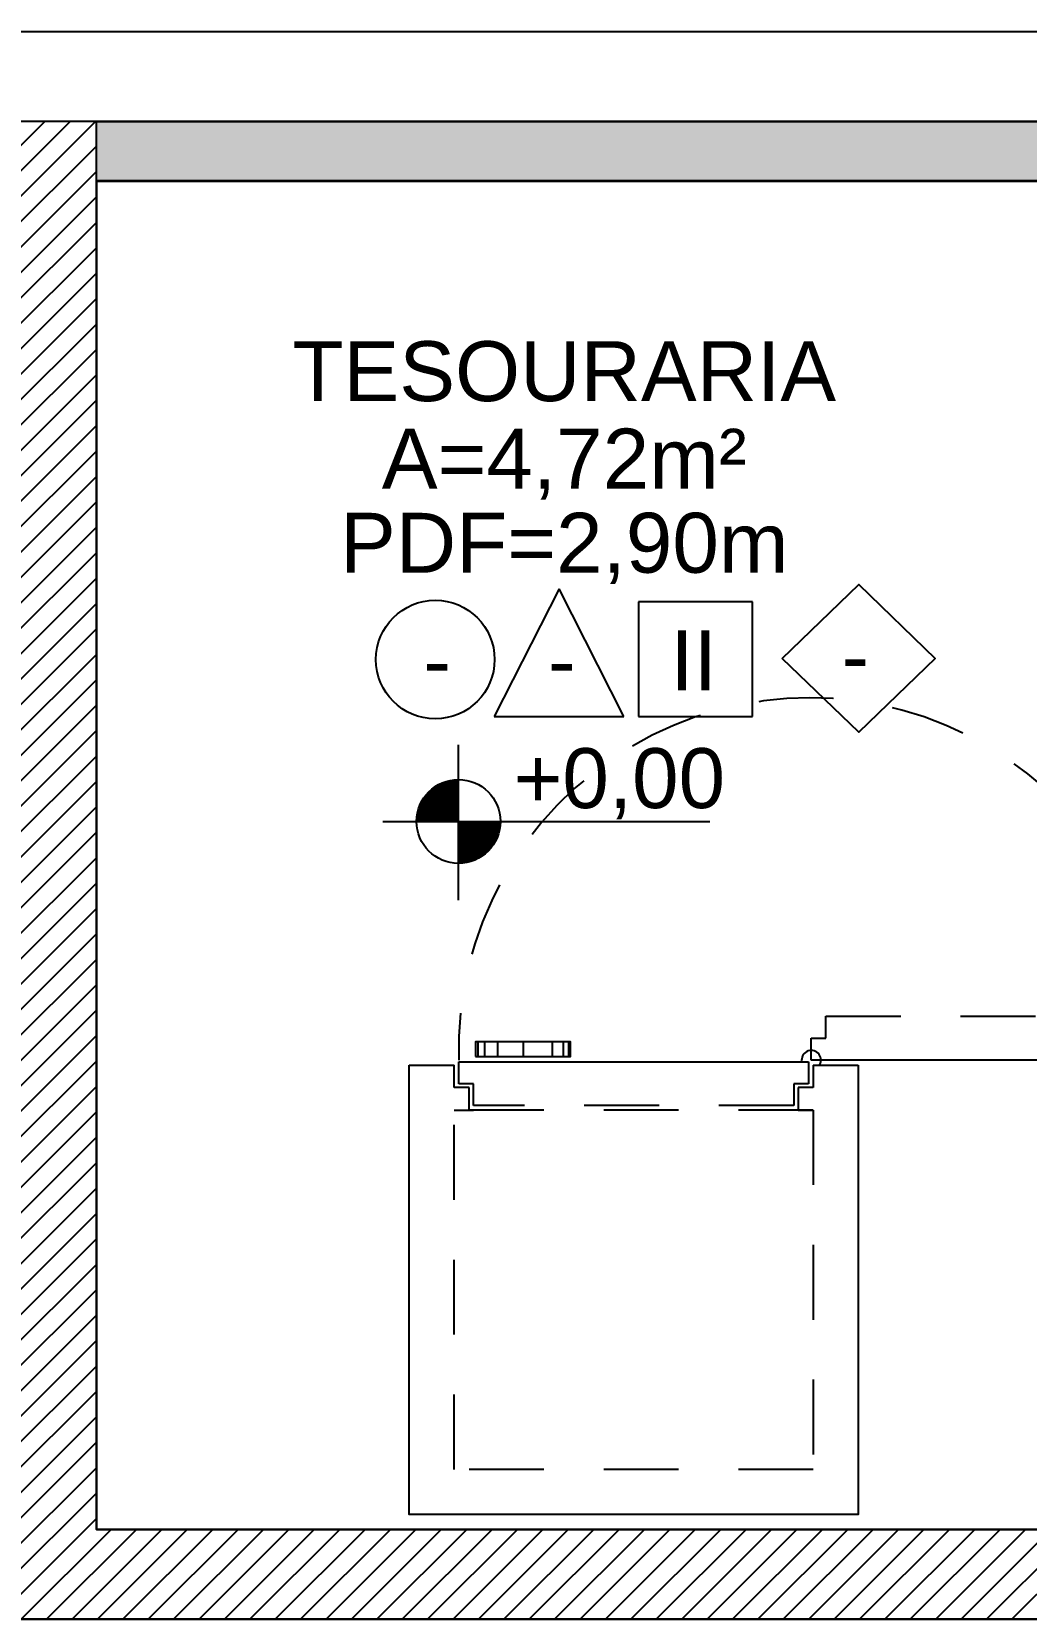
# Model space of a CAD drawing. Extents: x 100 to 738, y -85 to 470.
# Drawn here: x 629.01 to 630.671, y 464.037 to 466.687 of the extents above; entities that cross this region are included whole.
import ezdxf
from ezdxf.enums import TextEntityAlignment as Align

# ---------------------------------------------------------------- set-up
doc = ezdxf.new("R2010")
doc.units = 0
doc.linetypes.add('HIDDEN2', pattern=[0.1875, 0.125, -0.0625])
doc.layers.get('0').update_dxf_attribs({"linetype": 'CONTINUOUS'})
for name, color, linetype in [('A104', 4, 'CONTINUOUS'), ('A1MOB', 2, 'CONTINUOUS'), ('ARQ-ALV', 6, 'CONTINUOUS'), ('ARQ-CON', 10, 'CONTINUOUS'), ('ARQ-GES', 4, 'CONTINUOUS'), ('ARQ-PIS', 1, 'CONTINUOUS'), ('GRF-ACAB', 2, 'CONTINUOUS'), ('GRF-HTC', 253, 'CONTINUOUS'), ('GRF-SMB', 2, 'CONTINUOUS')]:
    doc.layers.add(name, color=color, linetype=linetype)
doc.styles.add('ARIAL', font='arial.ttf', dxfattribs={"height": 0.1})
doc.styles.add('Arial_1', font='arial.ttf', dxfattribs={"height": 0.075})

# ---------------------------------------------------------------- blocks, each defined once
blk = doc.blocks.new('BASE ARQ')
at = {"layer": 'ARQ-CON'}
h = blk.add_hatch(dxfattribs=at)
h.set_pattern_fill('_USER', color=256, scale=0.03, angle=45, pattern_type=0)
h.set_pattern_definition([(45, (610.08221, 498.15933), (-0.0212132034, 0.0212132034), [])])
h.paths.add_polyline_path([(738.7, 488.451), (738.7, 485.951), (741.0996, 485.9508), (741.0996, 487.3127), (740.9496, 487.3127), (740.9496, 486.101), (738.85, 486.101), (738.85, 488.451)])
at = {"layer": 'GRF-HTC'}
h = blk.add_hatch(color=41, dxfattribs=at)
h.dxf.hatch_style = 1
h.paths.add_polyline_path([(738.85, 488.451), (740.9496, 488.451), (740.9496, 488.351), (738.85, 488.351)])
at = {"layer": 'A104'}
blk.add_line((738.85, 487.531), (738.85, 488.451), dxfattribs=at)
at = {"layer": 'ARQ-ALV'}
for p, q in [((741.5464, 488.601), (737.655, 488.601)), ((741.5464, 488.451), (737.655, 488.451))]:
    blk.add_line(p, q, dxfattribs=at)
blk.add_lwpolyline([(738.7, 488.451), (738.7, 485.951), (741.0996, 485.9508), (741.0996, 487.3127), (740.9496, 487.3127), (740.9496, 486.101), (738.85, 486.101), (738.85, 488.451), (738.7, 488.451)], dxfattribs=at)
at = {"layer": 'ARQ-GES'}
blk.add_lwpolyline([(738.85, 488.451), (740.9496, 488.451), (740.9496, 488.351), (738.85, 488.351)], close=True, dxfattribs=at)
blk = doc.blocks.new('POTA COFRE1')
for p, q in [((22.2461, 18.9821), (22.2461, 18.9576)), ((22.2575, 18.9821), (22.2575, 18.9576)), ((22.279, 18.9821), (22.279, 18.9576)), ((22.3216, 18.9821), (22.3216, 18.9576)), ((22.3701, 18.9821), (22.3701, 18.9576)), ((22.3889, 18.9821), (22.3889, 18.9576)), ((22.3976, 18.9821), (22.3976, 18.9576)), ((22.2145, 18.9489), (22.7982, 18.9489))]:
    blk.add_line(p, q)
at = {"linetype": 'HIDDEN2'}
for p, q in [((22.2145, 18.9123), (22.2145, 18.9489)), ((22.7982, 18.9489), (22.7982, 18.9123)), ((22.2389, 18.9123), (22.2145, 18.9123)), ((22.2389, 18.8758), (22.2389, 18.9123)), ((22.7982, 18.9123), (22.7739, 18.9123)), ((22.7739, 18.9123), (22.7739, 18.8758)), ((22.7739, 18.8758), (22.2389, 18.8758))]:
    blk.add_line(p, q, dxfattribs=at)
blk.add_lwpolyline([(22.2422, 18.9576), (22.4011, 18.9576), (22.4011, 18.9821), (22.2422, 18.9821)], close=True)
blk = doc.blocks.new('COFRE1')
for p, q in [((22.1314, 18.9435), (22.2064, 18.9435)), ((22.8064, 18.9435), (22.8814, 18.9435))]:
    blk.add_line(p, q)
at = {"linetype": 'HIDDEN2'}
for p, q in [((22.2064, 18.906), (22.2064, 18.9435)), ((22.8064, 18.9435), (22.8064, 18.906)), ((22.2314, 18.906), (22.2064, 18.906)), ((22.2314, 18.8685), (22.2314, 18.906)), ((22.8064, 18.906), (22.7814, 18.906)), ((22.7814, 18.906), (22.7814, 18.8685)), ((22.2064, 18.8685), (22.2389, 18.8685)), ((22.2064, 18.2685), (22.2064, 18.8685)), ((22.8064, 18.8685), (22.2314, 18.8685)), ((22.7814, 18.8685), (22.8064, 18.8685)), ((22.8064, 18.8685), (22.8064, 18.2685)), ((22.8064, 18.2685), (22.2064, 18.2685))]:
    blk.add_line(p, q, dxfattribs=at)
blk.add_lwpolyline([(22.8814, 18.9435), (22.8814, 18.1935), (22.1314, 18.1935), (22.1314, 18.9435)])
at = {"color": 252, "linetype": 'HIDDEN2'}
blk.add_arc((22.8007, 18.97), 0.5865, 358.2137, 181.7863, dxfattribs=at)
blk.add_arc((22.8031, 18.9518), 0.0162, 332.5436, 190.8604)
at = {"rotation": 180.000000000089}
blk.add_blockref('POTA COFRE1', (45.6013, 37.9007), dxfattribs=at)
blk.add_blockref('POTA COFRE1', (0, 0))
blk = doc.blocks.new('MOB')
at = {"layer": 'A1MOB'}
blk.add_blockref('COFRE1', (717.2408, 467.9325), dxfattribs=at)
blk = doc.blocks.new('SIMB-RODAPE')
at = {"ltscale": 0.5}
blk.add_lwpolyline([(-0.1295, 0), (0, 0.125), (0.1295, 0), (0, -0.125), (-0.1295, 0)], dxfattribs=at)
at = {"style": 'ARIAL'}
blk.add_attdef('-', text='', height=0.1, dxfattribs=at).set_placement((-0.0056, 0.0042), align=Align.MIDDLE_CENTER)
blk = doc.blocks.new('1235-1022-BB-AG_PCA_RELOGIO_E_EMP-TAG-MAT-LAYOUT-PROP-TERREO$0$Cota de Nível')
at = {"layer": 'GRF-SMB', "color": 1}
for p, q in [((12.2231, -0.8908), (12.2231, -0.6606)), ((12.1106, -0.774), (12.5965, -0.774))]:
    blk.add_line(p, q, dxfattribs=at)
at = {"layer": 'GRF-SMB', "color": 1, "const_width": 0.0622}
for points in [[(12.2231, -0.7429, 0.414214), (12.192, -0.774)], [(12.2231, -0.8051, 0.414214), (12.2542, -0.774)]]:
    blk.add_lwpolyline(points, format="xyb", dxfattribs=at)
at = {"layer": 'GRF-SMB', "color": 1}
blk.add_circle((12.2231, -0.774), 0.0622, dxfattribs=at)
blk = doc.blocks.new('1235-1022-BB-AG_PCA_RELOGIO_E_EMP-TAG-MAT-LAYOUT-PROP-TERREO$0$FOX_AMBIENTE_NO_ EXISTENTE0')
at = {"color": 1}
for p, q in [((0.000125, -0.001612), (-0.001798, -0.005386)), ((0.002037, -0.005386), (0.000125, -0.001612)), ((0.005855, -0.001999), (0.00247, -0.001999)), ((0.00247, -0.001999), (0.00247, -0.005386)), ((0.005855, -0.005386), (0.005855, -0.001999)), ((-0.001798, -0.005386), (0.002037, -0.005386)), ((0.00247, -0.005386), (0.005855, -0.005386))]:
    blk.add_line(p, q, dxfattribs=at)
blk.add_circle((-0.003546, -0.003704), 0.001756, dxfattribs=at)
blk = doc.blocks.new('Tag_Ambiente')
at = {"xscale": 1.125, "yscale": 1.125, "zscale": 1.125}
blk.add_blockref('1235-1022-BB-AG_PCA_RELOGIO_E_EMP-TAG-MAT-LAYOUT-PROP-TERREO$0$Cota de Nível', (-13.539, 0.8708), dxfattribs=at)
at = {"layer": 'GRF-ACAB', "color": 1, "xscale": 56.38359374999997, "yscale": 56.38359374999997, "zscale": 56.38359374999997}
blk.add_blockref('1235-1022-BB-AG_PCA_RELOGIO_E_EMP-TAG-MAT-LAYOUT-PROP-TERREO$0$FOX_AMBIENTE_NO_ EXISTENTE0', (0.3732, 0.4791), dxfattribs=at)
at = {"color": 3, "style": 'Arial_1'}
for tag, p in [('AMBIENTE', (0.3887, 0.7016)), ('X', (0.1766, 0.2188)), ('Y', (0.3848, 0.2188)), ('Z', (0.6048, 0.2188))]:
    blk.add_attdef(tag, text='', height=0.1, dxfattribs=at).set_placement(p, align=Align.CENTER)
at = {"style": 'Arial_1'}
for tag, p in [('ÁREA', (0.3887, 0.5557)), ('PÉ-DIREITO', (0.3887, 0.4152))]:
    blk.add_attdef(tag, text='', height=0.1, dxfattribs=at).set_placement(p, align=Align.CENTER)
blk.add_attdef('NÍVEL', (0.3039, 0.0223), '', height=0.1, dxfattribs=at)

msp = doc.modelspace()

# ---------------------------------------------------------------- linework, layer by layer
at = {"layer": 'ARQ-PIS'}
msp.add_lwpolyline([(629.1184, 464.1867), (631.2179, 464.1867), (631.2179, 466.4376), (629.1184, 466.4376)], close=True, dxfattribs=at)
msp.add_lwpolyline([(630.286, 456.5367), (630.286, 460.7867), (634.7529, 460.7867), (634.7529, 464.0367), (626.536, 464.0368), (626.536, 456.5367), (630.286, 456.5367)], dxfattribs=at)

# ---------------------------------------------------------------- block references
for name in ['BASE ARQ', 'MOB']:
    msp.add_blockref(name, (-109.7317, -21.9142))
ref = msp.add_blockref('SIMB-RODAPE', (630.3914, 465.6406), dxfattribs=dict(at, xscale=0.9855799017464645, yscale=0.9855799017464645, zscale=0.9855799017464645))
ref.add_attrib('-', '-', dxfattribs={"layer": '0', "color": 2, "height": 0.0986, "style": 'ARIAL'}).set_placement((630.3859, 465.6448), align=Align.MIDDLE_CENTER)
at = {"layer": 'GRF-SMB'}
msp.add_blockref('Tag_Ambiente', (629.5109, 465.3685), dxfattribs=at).add_auto_attribs({'Z': 'II', 'Y': '-', 'X': '-', 'AMBIENTE': 'TESOURARIA', 'ÁREA': 'A=4,72m²', 'PÉ-DIREITO': 'PDF=2,90m', 'NÍVEL': '+0,00'})

doc.saveas('drawing.dxf')
